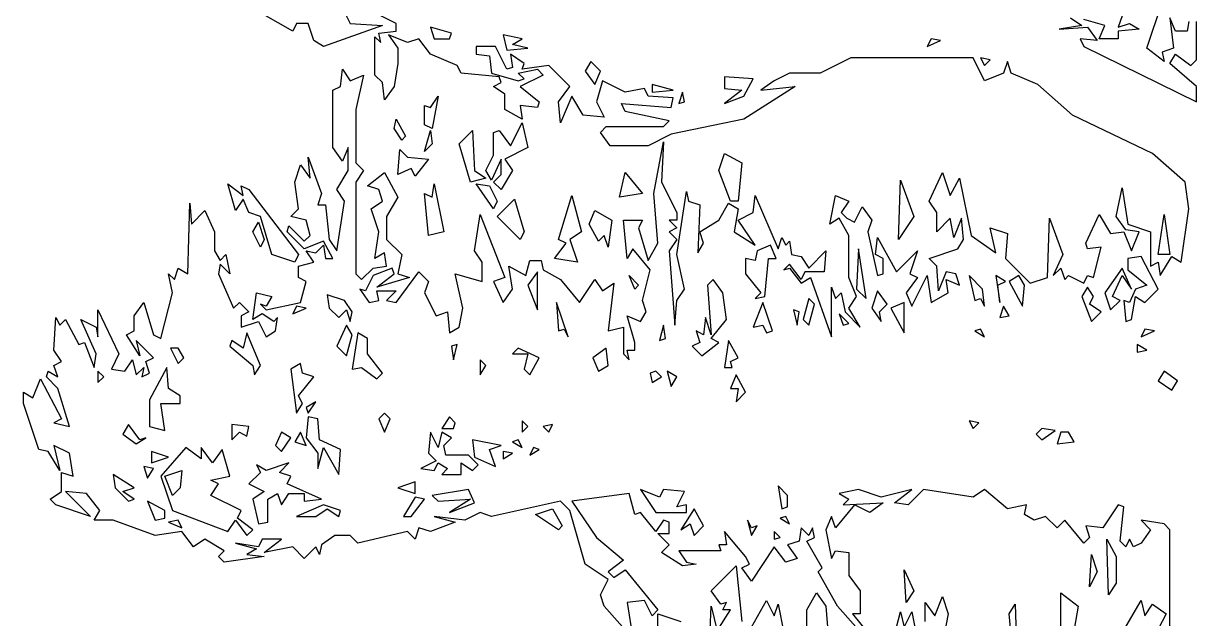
# Model space of a CAD drawing. Header units: millimetres. Extents: x -1861 to 1853, y -2 to 9002.
# Drawn here: x -1367 to -16, y 5666 to 6352 of the extents above; entities that cross this region are included whole.
import ezdxf

# ---------------------------------------------------------------- set-up
doc = ezdxf.new("R2010")
doc.units = ezdxf.units.MM
doc.layers.add('ALMOND-DRAW-PROFILE', color=7, linetype='Continuous', lineweight=25)

msp = doc.modelspace()

# ---------------------------------------------------------------- linework, layer by layer
at = {"layer": 'ALMOND-DRAW-PROFILE'}
for points in [[(-396.6, 5642.6), (-429.6, 5680), (-451.6, 5719.7), (-447.2, 5724.1), (-464.8, 5754.9), (-456, 5759.3), (-458.2, 5770.3), (-462.6, 5761.5), (-471.4, 5770.3), (-473.6, 5754.9), (-486.9, 5750.5), (-475.9, 5735.1), (-489.1, 5730.7), (-502.3, 5748.3), (-528.7, 5708.7), (-539.7, 5724.1), (-530.9, 5728.5), (-535.3, 5737.3), (-559.5, 5765.9), (-557.3, 5750.5), (-566.1, 5750.5), (-563.9, 5743.9), (-612.3, 5743.9), (-603.5, 5730.7), (-592.5, 5728.5), (-607.9, 5726.3), (-632.2, 5741.7), (-623.4, 5750.5), (-636.6, 5763.7), (-623.4, 5763.7), (-623.4, 5776.9), (-630, 5779.1), (-638.8, 5765.9), (-656.4, 5787.9), (-663, 5785.7), (-669.6, 5809.9), (-735.6, 5801.1), (-707, 5759.3), (-676.2, 5732.9), (-693.8, 5719.7), (-687.2, 5713.1), (-674, 5721.9), (-636.6, 5675.6), (-643.2, 5669), (-652, 5686.6), (-671.8, 5684.4), (-665.2, 5642.6), (-698.2, 5680), (-702.6, 5693.2), (-693.8, 5710.9), (-720.2, 5728.5), (-737.8, 5790.1), (-748.8, 5801.1), (-828.1, 5783.5), (-841.3, 5787.9), (-858.9, 5779.1), (-894.1, 5783.5), (-869.9, 5776.9), (-898.6, 5765.9), (-911.8, 5770.3), (-916.2, 5757.1), (-925, 5765.9), (-982.2, 5752.7), (-991, 5761.5), (-1008.6, 5761.5), (-1024, 5750.5), (-1026.2, 5739.5), (-1030.6, 5748.3), (-1043.9, 5735.1), (-1057.1, 5748.3), (-1090.1, 5741.7), (-1070.3, 5757.1), (-1092.3, 5757.1), (-1096.7, 5748.3), (-1123.1, 5752.7), (-1098.9, 5746.1), (-1109.9, 5739.5), (-1090.1, 5737.3), (-1136.3, 5730.7), (-1142.9, 5737.3), (-1136.3, 5743.9), (-1158.3, 5757.1), (-1171.5, 5748.3), (-1184.8, 5765.9), (-1215.6, 5761.5), (-1264, 5779.1), (-1286, 5779.1), (-1279.4, 5790.1), (-1294.8, 5809.9), (-1319.1, 5812.1), (-1290.4, 5783.5), (-1330.1, 5796.7), (-1336.7, 5803.3), (-1323.5, 5812.1), (-1323.5, 5834.1), (-1310.2, 5829.7), (-1314.6, 5856.2), (-1332.3, 5865), (-1325.7, 5836.4), (-1338.9, 5858.4), (-1349.9, 5860.6), (-1367.5, 5913.4), (-1367.5, 5926.6), (-1356.5, 5920), (-1347.7, 5942), (-1323.5, 5895.8), (-1332.3, 5891.4), (-1314.6, 5887), (-1327.9, 5931), (-1341.1, 5944.2), (-1338.9, 5950.8), (-1327.9, 5944.2), (-1332.3, 5957.4), (-1323.5, 5961.8), (-1332.3, 5975), (-1330.1, 6012.5), (-1325.7, 6003.7), (-1319.1, 6010.3), (-1303.6, 5981.7), (-1297, 5983.9), (-1286, 5955.2), (-1283.8, 5970.6), (-1301.4, 6010.3), (-1283.8, 6001.5), (-1281.6, 5990.5), (-1281.6, 6021.3), (-1257.4, 5970.6), (-1266.2, 5953), (-1250.8, 5950.8), (-1242, 5964), (-1237.6, 5946.4), (-1228.8, 5955.2), (-1231, 5944.2), (-1222.2, 5948.6), (-1226.6, 5961.8), (-1217.8, 5966.2), (-1237.6, 5986.1), (-1233.2, 5968.4), (-1248.6, 5992.7), (-1239.8, 5997.1), (-1239.8, 6014.7), (-1228.8, 6030.1), (-1217.8, 5992.7), (-1209, 5988.3), (-1195.8, 6041.1), (-1200.2, 6063.1), (-1193.6, 6056.5), (-1189.2, 6069.7), (-1178.2, 6063.1), (-1175.9, 6144.6), (-1173.7, 6120.4), (-1158.3, 6135.8), (-1147.3, 6111.5), (-1147.3, 6089.5), (-1140.7, 6078.5), (-1134.1, 6085.1), (-1129.7, 6063.1), (-1140.7, 6074.1), (-1142.9, 6063.1), (-1125.3, 6023.5), (-1118.7, 6030.1), (-1107.7, 6019.1), (-1116.5, 6014.7), (-1116.5, 6001.5), (-1096.7, 6008.1), (-1087.9, 5990.5), (-1076.9, 5997.1), (-1074.7, 6012.5), (-1079.1, 6008.1), (-1092.3, 6016.9), (-1103.3, 6010.3), (-1098.9, 6041.1), (-1081.3, 6036.7), (-1087.9, 6025.7), (-1094.5, 6027.9), (-1087.9, 6021.3), (-1048.3, 6030.1), (-1041.7, 6054.3), (-1050.5, 6058.7), (-1050.5, 6071.9), (-1032.8, 6076.3), (-1041.7, 6089.5), (-1030.6, 6087.3), (-1021.8, 6096.1), (-1019.6, 6080.7), (-1010.8, 6080.7), (-1021.8, 6100.5), (-1043.9, 6091.7), (-1063.7, 6111.5), (-1061.5, 6118.2), (-1043.9, 6100.5), (-1037.3, 6107.1), (-1041.7, 6124.8), (-1059.3, 6129.2), (-1050.5, 6138), (-1054.9, 6168.8), (-1048.3, 6188.6), (-1037.3, 6173.2), (-1039.5, 6197.4), (-1024, 6155.6), (-1028.4, 6142.4), (-1019.6, 6142.4), (-1015.2, 6102.7), (-1006.4, 6089.5), (-997.6, 6146.8), (-1006.4, 6160), (-993.2, 6182), (-993.2, 6208.4), (-999.8, 6193), (-1010.8, 6208.4), (-1010.8, 6274.5), (-1002, 6278.9), (-999.8, 6298.7), (-991, 6285.5), (-975.6, 6292.1), (-984.4, 6252.4), (-984.4, 6190.8), (-975.6, 6182), (-984.4, 6168.8), (-984.4, 6063.1), (-977.8, 6056.5), (-964.6, 6069.7), (-949.2, 6071.9), (-951.4, 6087.3), (-962.4, 6080.7), (-958, 6111.5), (-966.8, 6138), (-953.6, 6146.8), (-958, 6160), (-971.2, 6164.4), (-951.4, 6179.8), (-936, 6151.2), (-949.2, 6129.2), (-949.2, 6102.7), (-931.6, 6085.1), (-936, 6063.1), (-922.8, 6058.7), (-960.2, 6047.7), (-940.4, 6063.1), (-942.6, 6069.7), (-964.6, 6060.9), (-973.4, 6043.3), (-980, 6045.5), (-969, 6030.1), (-958, 6032.3), (-960.2, 6043.3), (-938.2, 6043.3), (-949.2, 6032.3), (-938.2, 6030.1), (-911.8, 6065.3), (-900.8, 6054.3), (-905.2, 6041.1), (-891.9, 6014.7), (-878.7, 6019.1), (-876.5, 5994.9), (-865.5, 6001.5), (-861.1, 6023.5), (-869.9, 6063.1), (-839.1, 6054.3), (-839.1, 6076.3), (-847.9, 6089.5), (-841.3, 6131.4), (-812.7, 6058.7), (-825.9, 6054.3), (-814.9, 6030.1), (-803.9, 6045.5), (-808.3, 6071.9), (-788.5, 6060.9), (-784.1, 6078.5), (-770.9, 6078.5), (-768.7, 6067.5), (-748.8, 6056.5), (-726.8, 6030.1), (-709.2, 6056.5), (-700.4, 6043.3), (-687.2, 6052.1), (-693.8, 5997.1), (-676.2, 6001.5), (-676.2, 5970.6), (-669.6, 5964), (-671.8, 5975), (-663, 5975), (-663, 5983.9), (-671.8, 6014.7), (-656.4, 6008.1), (-649.8, 6019.1), (-654.2, 6032.3), (-645.4, 6067.5), (-665.2, 6091.7), (-671.8, 6080.7), (-676.2, 6124.8), (-654.2, 6124.8), (-658.6, 6115.9), (-647.6, 6078.5), (-636.6, 6098.3), (-641, 6155.6), (-630, 6215), (-632.2, 6168.8), (-614.5, 6133.6), (-614.5, 6124.8), (-623.4, 6124.8), (-614.5, 6115.9), (-623.4, 6111.5), (-614.5, 6102.7), (-623.4, 6089.5), (-616.8, 6003.7), (-614.5, 6032.3), (-605.7, 6045.5), (-614.5, 6085.1), (-603.5, 6157.8), (-601.3, 6146.8), (-588.1, 6142.4), (-590.3, 6087.3), (-583.7, 6098.3), (-588.1, 6111.5), (-566.1, 6124.8), (-555.1, 6144.6), (-544.1, 6138), (-548.5, 6111.5), (-524.3, 6096.1), (-544.1, 6124.8), (-526.5, 6133.6), (-524.3, 6153.4), (-497.9, 6091.7), (-493.5, 6104.9), (-489.1, 6096.1), (-484.7, 6100.5), (-482.5, 6085.1), (-471.4, 6082.9), (-462.6, 6069.7), (-442.8, 6089.5), (-445, 6065.3), (-467, 6065.3), (-471.4, 6056.5), (-484.7, 6074.1), (-491.3, 6067.5), (-484.7, 6069.7), (-471.4, 6052.1), (-460.4, 6058.7), (-436.2, 5990.5), (-436.2, 6047.7), (-431.8, 6034.5), (-425.2, 6041.1), (-420.8, 6019.1), (-403.2, 6001.5), (-416.4, 6023.5), (-407.6, 6036.7), (-416.4, 6058.7), (-416.4, 6107.1), (-427.4, 6127), (-438.4, 6120.4), (-431.8, 6153.4), (-416.4, 6146.8), (-425.2, 6133.6), (-418.6, 6127), (-409.8, 6122.6), (-401, 6140.2), (-390, 6124.8), (-394.4, 6111.5), (-383.4, 6060.9), (-376.8, 6063.1), (-376.8, 6080.7), (-385.6, 6085.1), (-383.4, 6104.9), (-361.4, 6065.3), (-337.2, 6089.5), (-346, 6063.1), (-337.2, 6058.7), (-350.4, 6041.1), (-343.8, 6025.7), (-326.1, 6060.9), (-321.7, 6030.1), (-301.9, 6041.1), (-304.1, 6056.5), (-288.7, 6049.9), (-293.1, 6063.1), (-304.1, 6065.3), (-312.9, 6043.3), (-315.1, 6071.9), (-323.9, 6080.7), (-290.9, 6091.7), (-284.3, 6102.7), (-286.5, 6127), (-295.3, 6104.9), (-299.7, 6127), (-315.1, 6111.5), (-315.1, 6133.6), (-323.9, 6146.8), (-308.5, 6179.8), (-299.7, 6153.4), (-288.7, 6173.2), (-275.5, 6107.1), (-246.9, 6087.3), (-253.5, 6115.9), (-233.7, 6109.3), (-235.9, 6080.7), (-207.3, 6052.1), (-187.4, 6058.7), (-185.2, 6127), (-169.8, 6085.1), (-180.8, 6060.9), (-172, 6069.7), (-167.6, 6056.5), (-163.2, 6060.9), (-145.6, 6052.1), (-141.2, 6060.9), (-134.6, 6058.7), (-125.8, 6093.9), (-141.2, 6091.7), (-143.4, 6098.3), (-128, 6131.4), (-114.8, 6109.3), (-99.4, 6111.5), (-90.6, 6089.5), (-81.8, 6111.5), (-97.2, 6113.7), (-108.2, 6129.2), (-101.6, 6162.2), (-95, 6120.4), (-68.6, 6111.5), (-68.6, 6071.9), (-59.8, 6076.3), (-57.6, 6060.9), (-44.3, 6082.9), (-33.3, 6076.3), (-24.5, 6138), (-28.9, 6168.8), (-66.4, 6201.8), (-158.8, 6245.8), (-198.5, 6281.1), (-229.3, 6294.3), (-233.7, 6307.5), (-238.1, 6294.3), (-260.1, 6285.5), (-273.3, 6311.9), (-414.2, 6311.9), (-449.4, 6294.3), (-484.7, 6294.3), (-502.3, 6285.5), (-517.7, 6274.5), (-478.1, 6278.9), (-537.5, 6241.4), (-621.2, 6223.8), (-647.6, 6210.6), (-691.6, 6210.6), (-702.6, 6226), (-696, 6232.6), (-630, 6232.6), (-623.4, 6239.2), (-674, 6250.2), (-678.4, 6259.1), (-621.2, 6254.6), (-619, 6265.7), (-647.6, 6267.9), (-652, 6276.7), (-674, 6272.3), (-700.4, 6285.5), (-707, 6261.3), (-698.2, 6243.6), (-722.4, 6245.8), (-735.6, 6267.9), (-748.8, 6237), (-751, 6261.3), (-737.8, 6278.9), (-762.1, 6303.1), (-792.9, 6298.7), (-790.7, 6305.3), (-806.1, 6316.3), (-803.9, 6300.9), (-810.5, 6298.7), (-823.7, 6325.1), (-845.7, 6325.1), (-845.7, 6316.3), (-830.3, 6314.1), (-828.1, 6294.3), (-797.3, 6285.5), (-790.7, 6287.7), (-797.3, 6294.3), (-775.3, 6298.7), (-768.7, 6292.1), (-795.1, 6278.9), (-773.1, 6261.3), (-775.3, 6254.6), (-795.1, 6256.8), (-792.9, 6241.4), (-812.7, 6252.4), (-812.7, 6270.1), (-825.9, 6278.9), (-817.1, 6283.3), (-819.3, 6289.9), (-863.3, 6294.3), (-867.7, 6303.1), (-898.6, 6316.3), (-911.8, 6333.9), (-925, 6329.5), (-947, 6338.3), (-936, 6322.9), (-936, 6305.3), (-940.4, 6278.9), (-951.4, 6263.5), (-953.6, 6283.3), (-962.4, 6292.1), (-962.4, 6336.1), (-955.8, 6329.5), (-958, 6340.5), (-938.2, 6342.7), (-938.2, 6351.5), (-982.2, 6373.5)], [(-999.8, 6369.1), (-991, 6351.5), (-953.6, 6349.3), (-1021.8, 6325.1), (-1032.8, 6331.7), (-1039.5, 6351.5), (-1052.7, 6351.5), (-1057.1, 6342.7), (-1107.7, 6371.3)], [(-24.5, 6353.7), (-26.7, 6342.7), (-39.9, 6342.7), (-46.5, 6358.1), (-42.1, 6322.9), (-55.4, 6318.5), (-53.2, 6307.5), (-73, 6322.9), (-55.4, 6375.7)], [(-161, 6358.1), (-147.8, 6349.3), (-174.2, 6344.9), (-141.2, 6347.1), (-130.2, 6331.7), (-150, 6333.9), (-145.6, 6325.1), (-15.7, 6261.3), (-15.7, 6278.9), (-46.5, 6305.3), (-39.9, 6316.3), (-22.3, 6303.1), (-15.7, 6309.7), (-15.7, 6353.7)], [(-101.6, 6360.3), (-106, 6347.1), (-92.8, 6351.5), (-81.8, 6344.9), (-106, 6342.7), (-106, 6333.9), (-128, 6333.9), (-121.4, 6349.3), (-145.6, 6355.9)], [(-46.5, 5618.4), (-46.5, 5768.1), (-53.2, 5774.7), (-79.6, 5779.1), (-68.6, 5768.1), (-79.6, 5752.7), (-88.4, 5748.3), (-92.8, 5757.1), (-97.2, 5748.3), (-103.8, 5754.9), (-99.4, 5794.5), (-106, 5796.7), (-123.6, 5770.3), (-143.4, 5772.5), (-139, 5759.3), (-145.6, 5752.7), (-167.6, 5779.1), (-176.4, 5770.3), (-189.6, 5783.5), (-202.9, 5779.1), (-213.9, 5785.7), (-211.7, 5796.7), (-233.7, 5792.3), (-260.1, 5814.3), (-273.3, 5805.5), (-330.5, 5814.3), (-348.2, 5796.7), (-363.6, 5798.9), (-343.8, 5814.3), (-379, 5805.5), (-405.4, 5814.3), (-427.4, 5809.9), (-416.4, 5803.3), (-423, 5796.7), (-376.8, 5798.9), (-392.2, 5787.9), (-409.8, 5796.7), (-431.8, 5770.3), (-436.2, 5783.5), (-442.8, 5768.1), (-436.2, 5735.1), (-431.8, 5743.9), (-416.4, 5741.7), (-416.4, 5715.3), (-403.2, 5697.7), (-403.2, 5671.2), (-412, 5671.2), (-394.4, 5649.2)], [(-577.1, 5633.8), (-574.9, 5680), (-568.3, 5651.4), (-552.9, 5675.6), (-561.7, 5675.6), (-557.3, 5684.4), (-563.9, 5682.2), (-574.9, 5697.7), (-546.3, 5726.3), (-539.7, 5662.4)], [(-464.8, 5644.8), (-464.8, 5675.6), (-453.8, 5695.5), (-442.8, 5680), (-438.4, 5622.8)], [(-328.3, 5662.4), (-328.3, 5684.4), (-317.3, 5669), (-308.5, 5691), (-301.9, 5671.2), (-306.3, 5649.2)], [(-172, 5655.8), (-172, 5695.5), (-152.2, 5680), (-156.6, 5653.6)], [(-528.7, 5655.8), (-511.1, 5686.6), (-502.3, 5669), (-497.9, 5682.2), (-491.3, 5649.2)], [(-227.1, 5622.8), (-231.5, 5671.2), (-224.9, 5682.2), (-222.7, 5622.8)], [(-110.4, 5633.8), (-79.6, 5686.6), (-75.2, 5669), (-66.4, 5682.2), (-50.9, 5671.2), (-59.8, 5653.6)], [(-636.6, 5631.6), (-636.6, 5671.2), (-610.1, 5662.4)], [(-361.4, 5655.8), (-357, 5673.4), (-352.6, 5655.8), (-343.8, 5673.4), (-339.4, 5651.4)]]:
    msp.add_lwpolyline(points, dxfattribs=at)
for points in [[(-894.1, 6333.9), (-876.5, 6333.9), (-874.3, 6340.5), (-898.6, 6347.1)], [(-810.5, 6320.7), (-786.3, 6322.9), (-803.9, 6327.3), (-792.9, 6333.9), (-814.9, 6338.3)], [(-326.1, 6325.1), (-310.7, 6331.7), (-321.7, 6333.9)], [(-709.2, 6281.1), (-702.6, 6296.5), (-713.6, 6307.5), (-720.2, 6296.5)], [(-260.1, 6303.1), (-253.5, 6309.7), (-264.5, 6311.9)], [(-559.5, 6259.1), (-537.5, 6267.9), (-526.5, 6287.7), (-559.5, 6289.9), (-559.5, 6276.7), (-539.7, 6274.5)], [(-643.2, 6272.3), (-619, 6274.5), (-643.2, 6281.1)], [(-612.3, 6259.1), (-605.7, 6261.3), (-607.9, 6272.3)], [(-896.4, 6230.4), (-905.2, 6234.8), (-905.2, 6256.8), (-898.6, 6254.6), (-889.7, 6267.9)], [(-931.6, 6217.2), (-940.4, 6230.4), (-938.2, 6241.4), (-927.2, 6221.6)], [(-817.1, 6160), (-825.9, 6168.8), (-817.1, 6177.6), (-817.1, 6195.2), (-828.1, 6171), (-834.7, 6182), (-825.9, 6199.6), (-825.9, 6226), (-819.3, 6228.2), (-806.1, 6210.6), (-792.9, 6237), (-786.3, 6208.4), (-812.7, 6195.2), (-803.9, 6182)], [(-905.2, 6204), (-898.6, 6228.2), (-896.4, 6212.8)], [(-852.3, 6168.8), (-865.5, 6212.8), (-850.1, 6228.2), (-847.9, 6182), (-834.7, 6173.2)], [(-936, 6177.6), (-933.8, 6206.2), (-925, 6197.4), (-900.8, 6195.2), (-916.2, 6175.4), (-920.6, 6184.2)], [(-552.9, 6146.8), (-566.1, 6182), (-559.5, 6201.8), (-539.7, 6190.8), (-544.1, 6146.8)], [(-680.6, 6151.2), (-674, 6179.8), (-654.2, 6155.6)], [(-1054.9, 6076.3), (-1081.3, 6085.1), (-1094.5, 6129.2), (-1107.7, 6133.6), (-1114.3, 6149), (-1123.1, 6135.8), (-1131.9, 6166.6), (-1114.3, 6153.4), (-1116.5, 6164.4), (-1107.7, 6160), (-1050.5, 6085.1)], [(-900.8, 6107.1), (-905.2, 6155.6), (-896.4, 6151.2), (-894.1, 6166.6), (-883.1, 6111.5)], [(-825.9, 6138), (-845.7, 6166.6), (-830.3, 6164.4), (-821.5, 6146.8)], [(-359.2, 6102.7), (-357, 6171), (-341.6, 6129.2)], [(-729, 6076.3), (-755.4, 6080.7), (-742.2, 6098.3), (-751, 6102.7), (-735.6, 6153.4), (-724.6, 6111.5), (-737.8, 6102.7)], [(-795.1, 6102.7), (-821.5, 6129.2), (-801.7, 6149), (-790.7, 6111.5)], [(-693.8, 6093.9), (-698.2, 6107.1), (-704.8, 6100.5), (-715.8, 6120.4), (-709.2, 6135.8), (-689.4, 6124.8)], [(-59.8, 6085.1), (-53.2, 6131.4), (-46.5, 6085.1)], [(-1094.5, 6093.9), (-1103.3, 6111.5), (-1096.7, 6122.6), (-1090.1, 6102.7)], [(-524.3, 6034.5), (-513.3, 6036.7), (-508.9, 6080.7), (-500.1, 6080.7), (-506.7, 6096.1), (-522.1, 6089.5), (-524.3, 6078.5), (-535.3, 6080.7), (-535.3, 6063.1), (-517.7, 6041.1)], [(-396.6, 6034.5), (-405.4, 6091.7), (-407.6, 6045.5)], [(-114.8, 6021.3), (-103.8, 6032.3), (-112.6, 6036.7), (-101.6, 6060.9), (-90.6, 6045.5), (-101.6, 6069.7), (-121.4, 6041.1)], [(-97.2, 6008.1), (-90.6, 6010.3), (-86.2, 6036.7), (-75.2, 6030.1), (-59.8, 6045.5), (-79.6, 6082.9), (-95, 6080.7), (-95, 6067.5), (-73, 6049.9), (-86.2, 6045.5), (-92.8, 6030.1), (-99.4, 6032.3)], [(-775.3, 6021.3), (-775.3, 6065.3), (-786.3, 6049.9)], [(-663, 6045.5), (-669.6, 6060.9), (-658.6, 6049.9)], [(-585.9, 5968.4), (-566.1, 5983.9), (-574.9, 5988.3), (-557.3, 6010.3), (-561.7, 6041.1), (-572.7, 6056.5), (-579.3, 6049.9), (-574.9, 5992.7), (-581.5, 6012.5), (-583.7, 5992.7), (-592.5, 5997.1), (-588.1, 5983.9), (-596.9, 5979.5)], [(-260.1, 6025.7), (-262.3, 6045.5), (-277.7, 6060.9), (-271.1, 6032.3), (-264.5, 6034.5)], [(-242.5, 6030.1), (-244.7, 6049.9), (-235.9, 6054.3), (-246.9, 6060.9)], [(-216.1, 6025.7), (-213.9, 6049.9), (-220.5, 6060.9), (-231.5, 6054.3)], [(-379, 6008.1), (-381.2, 6019.1), (-372.4, 6027.9), (-383.4, 6043.3), (-390, 6023.5)], [(-136.8, 6008.1), (-125.8, 6019.1), (-139, 6027.9), (-134.6, 6036.7), (-141.2, 6047.7), (-147.8, 6036.7)], [(-991, 6008.1), (-988.8, 6019.1), (-997.6, 6032.3), (-1017.4, 6038.9), (-1015.2, 6023.5), (-1004.2, 6012.5), (-995.4, 6021.3)], [(-740, 5990.5), (-753.2, 6030.1), (-751, 5997.1), (-744.4, 5999.3)], [(-511.1, 5994.9), (-504.5, 5997.1), (-515.5, 6030.1), (-526.5, 6001.5), (-515.5, 6003.7)], [(-462.6, 6003.7), (-456, 6027.9), (-462.6, 6034.5), (-469.2, 6010.3)], [(-352.6, 5994.9), (-352.6, 6030.1), (-368, 6023.5)], [(-1057.1, 6016.9), (-1041.7, 6023.5), (-1052.7, 6025.7)], [(-475.9, 6003.7), (-473.6, 6019.1), (-480.3, 6021.3)], [(-423, 6003.7), (-416.4, 6005.9), (-427.4, 6016.9)], [(-242.5, 6012.5), (-231.5, 6014.7), (-238.1, 6025.7)], [(-995.4, 5968.4), (-988.8, 5992.7), (-995.4, 6003.7), (-1006.4, 5979.5)], [(-634.4, 5986.1), (-627.8, 5988.3), (-630, 6003.7)], [(-1101.1, 5946.4), (-1094.5, 5957.4), (-1109.9, 5994.9), (-1114.3, 5977.3), (-1127.5, 5986.1), (-1129.7, 5979.5), (-1103.3, 5957.4)], [(-960.2, 5942), (-953.6, 5948.6), (-971.2, 5970.6), (-971.2, 5988.3), (-982.2, 5994.9), (-988.8, 5953), (-977.8, 5955.2)], [(-260.1, 5990.5), (-264.5, 5999.3), (-271.1, 5997.1)], [(-79.6, 5990.5), (-64.2, 5997.1), (-75.2, 5999.3)], [(-1189.2, 5959.6), (-1182.6, 5966.2), (-1189.2, 5977.3), (-1198, 5977.3)], [(-872.1, 5964), (-867.7, 5981.7), (-874.3, 5979.5)], [(-784.1, 5946.4), (-773.1, 5966.2), (-797.3, 5977.3), (-803.9, 5970.6), (-786.3, 5970.6), (-790.7, 5953)], [(-704.8, 5950.8), (-693.8, 5957.4), (-696, 5977.3), (-711.4, 5966.2)], [(-559.5, 5955.2), (-550.7, 5955.2), (-552.9, 5961.8), (-544.1, 5966.2), (-555.1, 5986.1)], [(-84, 5972.8), (-73, 5975), (-84, 5981.7)], [(-841.3, 5946.4), (-834.7, 5957.4), (-841.3, 5964)], [(-1281.6, 5937.6), (-1275, 5944.2), (-1281.6, 5950.8)], [(-1222.2, 5887), (-1204.6, 5882.6), (-1209, 5913.4), (-1187, 5913.4), (-1187, 5922.2), (-1200.2, 5931), (-1202.4, 5955.2), (-1222.2, 5917.8)], [(-1052.7, 5902.4), (-1046.1, 5913.4), (-1050.5, 5922.2), (-1032.8, 5944.2), (-1046.1, 5948.6), (-1048.3, 5959.6), (-1059.3, 5953)], [(-643.2, 5937.6), (-632.2, 5944.2), (-638.8, 5950.8), (-645.4, 5948.6)], [(-621.2, 5933.2), (-614.5, 5944.2), (-625.6, 5950.8)], [(-44.3, 5928.8), (-37.7, 5939.8), (-53.2, 5950.8), (-59.8, 5939.8)], [(-546.3, 5915.6), (-535.3, 5926.6), (-546.3, 5946.4), (-552.9, 5931), (-544.1, 5931)], [(-1039.5, 5902.4), (-1030.6, 5915.6), (-1041.7, 5909)], [(-1004.2, 5831.9), (-1002, 5860.6), (-1026.2, 5871.6), (-1028.4, 5895.8), (-1039.5, 5898), (-1041.7, 5873.8), (-1028.4, 5856.2), (-1028.4, 5838.6), (-1021.8, 5862.8)], [(-951.4, 5880.4), (-944.8, 5895.8), (-951.4, 5902.4), (-958, 5895.8)], [(-885.3, 5884.8), (-872.1, 5884.8), (-869.9, 5891.4), (-876.5, 5898)], [(-1237.6, 5867.2), (-1226.6, 5873.8), (-1233.2, 5871.6), (-1246.4, 5889.2), (-1253, 5878.2)], [(-1127.5, 5871.6), (-1118.7, 5880.4), (-1109.9, 5876), (-1107.7, 5887), (-1127.5, 5889.2)], [(-1070.3, 5858.4), (-1059.3, 5873.8), (-1070.3, 5880.4), (-1076.9, 5865)], [(-1054.9, 5869.4), (-1041.7, 5865), (-1048.3, 5880.4)], [(-885.3, 5831.9), (-863.3, 5831.9), (-863.3, 5845.2), (-850.1, 5836.4), (-843.5, 5843), (-854.5, 5854), (-880.9, 5854), (-883.1, 5865), (-874.3, 5873.8), (-885.3, 5880.4), (-889.7, 5862.8), (-898.6, 5880.4), (-900.8, 5856.2), (-891.9, 5847.4), (-909.6, 5838.6), (-894.1, 5836.4), (-889.7, 5845.2), (-878.7, 5838.6)], [(-792.9, 5880.4), (-786.3, 5887), (-792.9, 5893.6)], [(-762.1, 5880.4), (-757.7, 5889.2), (-768.7, 5887)], [(-273.3, 5884.8), (-266.7, 5891.4), (-277.7, 5893.6)], [(-194.1, 5871.6), (-178.6, 5882.6), (-194.1, 5884.8), (-200.7, 5878.2)], [(-176.4, 5867.2), (-156.6, 5869.4), (-163.2, 5880.4), (-172, 5880.4)], [(-823.7, 5840.8), (-830.3, 5860.6), (-817.1, 5865), (-850.1, 5871.6), (-847.9, 5851.8)], [(-792.9, 5862.8), (-797.3, 5871.6), (-803.9, 5869.4)], [(-1220, 5845.2), (-1200.2, 5851.8), (-1220, 5858.4)], [(-1109.9, 5761.5), (-1103.3, 5768.1), (-1120.9, 5781.3), (-1116.5, 5790.1), (-1151.7, 5807.7), (-1142.9, 5820.9), (-1151.7, 5825.3), (-1129.7, 5829.7), (-1138.5, 5860.6), (-1149.5, 5845.2), (-1162.7, 5862.8), (-1162.7, 5849.6), (-1180.4, 5862.8), (-1209, 5829.7), (-1195.8, 5790.1), (-1131.9, 5765.9), (-1123.1, 5779.1)], [(-814.9, 5849.6), (-803.9, 5856.2), (-814.9, 5858.4)], [(-784.1, 5854), (-773.1, 5860.6), (-779.7, 5862.8)], [(-1224.4, 5827.5), (-1217.8, 5838.6), (-1228.8, 5840.8)], [(-1096.7, 5774.7), (-1085.7, 5776.9), (-1085.7, 5803.3), (-1074.7, 5809.9), (-1070.3, 5796.7), (-1061.5, 5809.9), (-1043.9, 5809.9), (-1043.9, 5801.1), (-1024, 5803.3), (-1063.7, 5820.9), (-1059.3, 5829.7), (-1072.5, 5834.1), (-1061.5, 5845.2), (-1087.9, 5836.4), (-1098.9, 5843), (-1094.5, 5834.1), (-1107.7, 5820.9), (-1090.1, 5812.1), (-1103.3, 5803.3)], [(-1246.4, 5801.1), (-1239.8, 5803.3), (-1253, 5812.1), (-1239.8, 5816.5), (-1264, 5831.9), (-1261.8, 5816.5)], [(-1195.8, 5807.7), (-1204.6, 5829.7), (-1184.8, 5836.4), (-1187, 5816.5)], [(-916.2, 5809.9), (-916.2, 5823.1), (-936, 5816.5)], [(-876.5, 5787.9), (-847.9, 5798.9), (-854.5, 5814.3), (-896.4, 5807.7), (-889.7, 5801.1), (-852.3, 5803.3)], [(-638.8, 5787.9), (-603.5, 5787.9), (-603.5, 5796.7), (-614.5, 5794.5), (-605.7, 5812.1), (-630, 5814.3), (-634.4, 5805.5), (-656.4, 5814.3)], [(-493.5, 5792.3), (-486.9, 5794.5), (-486.9, 5807.7), (-497.9, 5818.7)], [(-1215.6, 5779.1), (-1204.6, 5781.3), (-1204.6, 5790.1), (-1224.4, 5801.1)], [(-929.4, 5783.5), (-920.6, 5783.5), (-905.2, 5803.3), (-916.2, 5805.5)], [(-1052.7, 5783.5), (-1030.6, 5783.5), (-1017.4, 5792.3), (-1004.2, 5783.5), (-1002, 5790.1), (-1021.8, 5796.7)], [(-751, 5768.1), (-777.5, 5785.7), (-757.7, 5792.3), (-746.6, 5772.5)], [(-594.7, 5761.5), (-583.7, 5772.5), (-594.7, 5792.3), (-610.1, 5768.1), (-599.1, 5774.7)], [(-1184.8, 5770.3), (-1189.2, 5779.1), (-1200.2, 5776.9)], [(-528.7, 5761.5), (-522.1, 5772.5), (-528.7, 5770.3), (-533.1, 5779.1)], [(-484.7, 5774.7), (-489.1, 5783.5), (-495.7, 5781.3)], [(-502.3, 5757.1), (-495.7, 5759.3), (-502.3, 5765.9)], [(-117, 5693.2), (-119.2, 5757.1), (-108.2, 5737.3), (-108.2, 5706.5)], [(-139, 5702.1), (-136.8, 5739.5), (-130.2, 5719.7)], [(-350.4, 5684.4), (-352.6, 5721.9), (-341.6, 5697.7)]]:
    msp.add_lwpolyline(points, close=True, dxfattribs=at)

doc.saveas('drawing.dxf')
